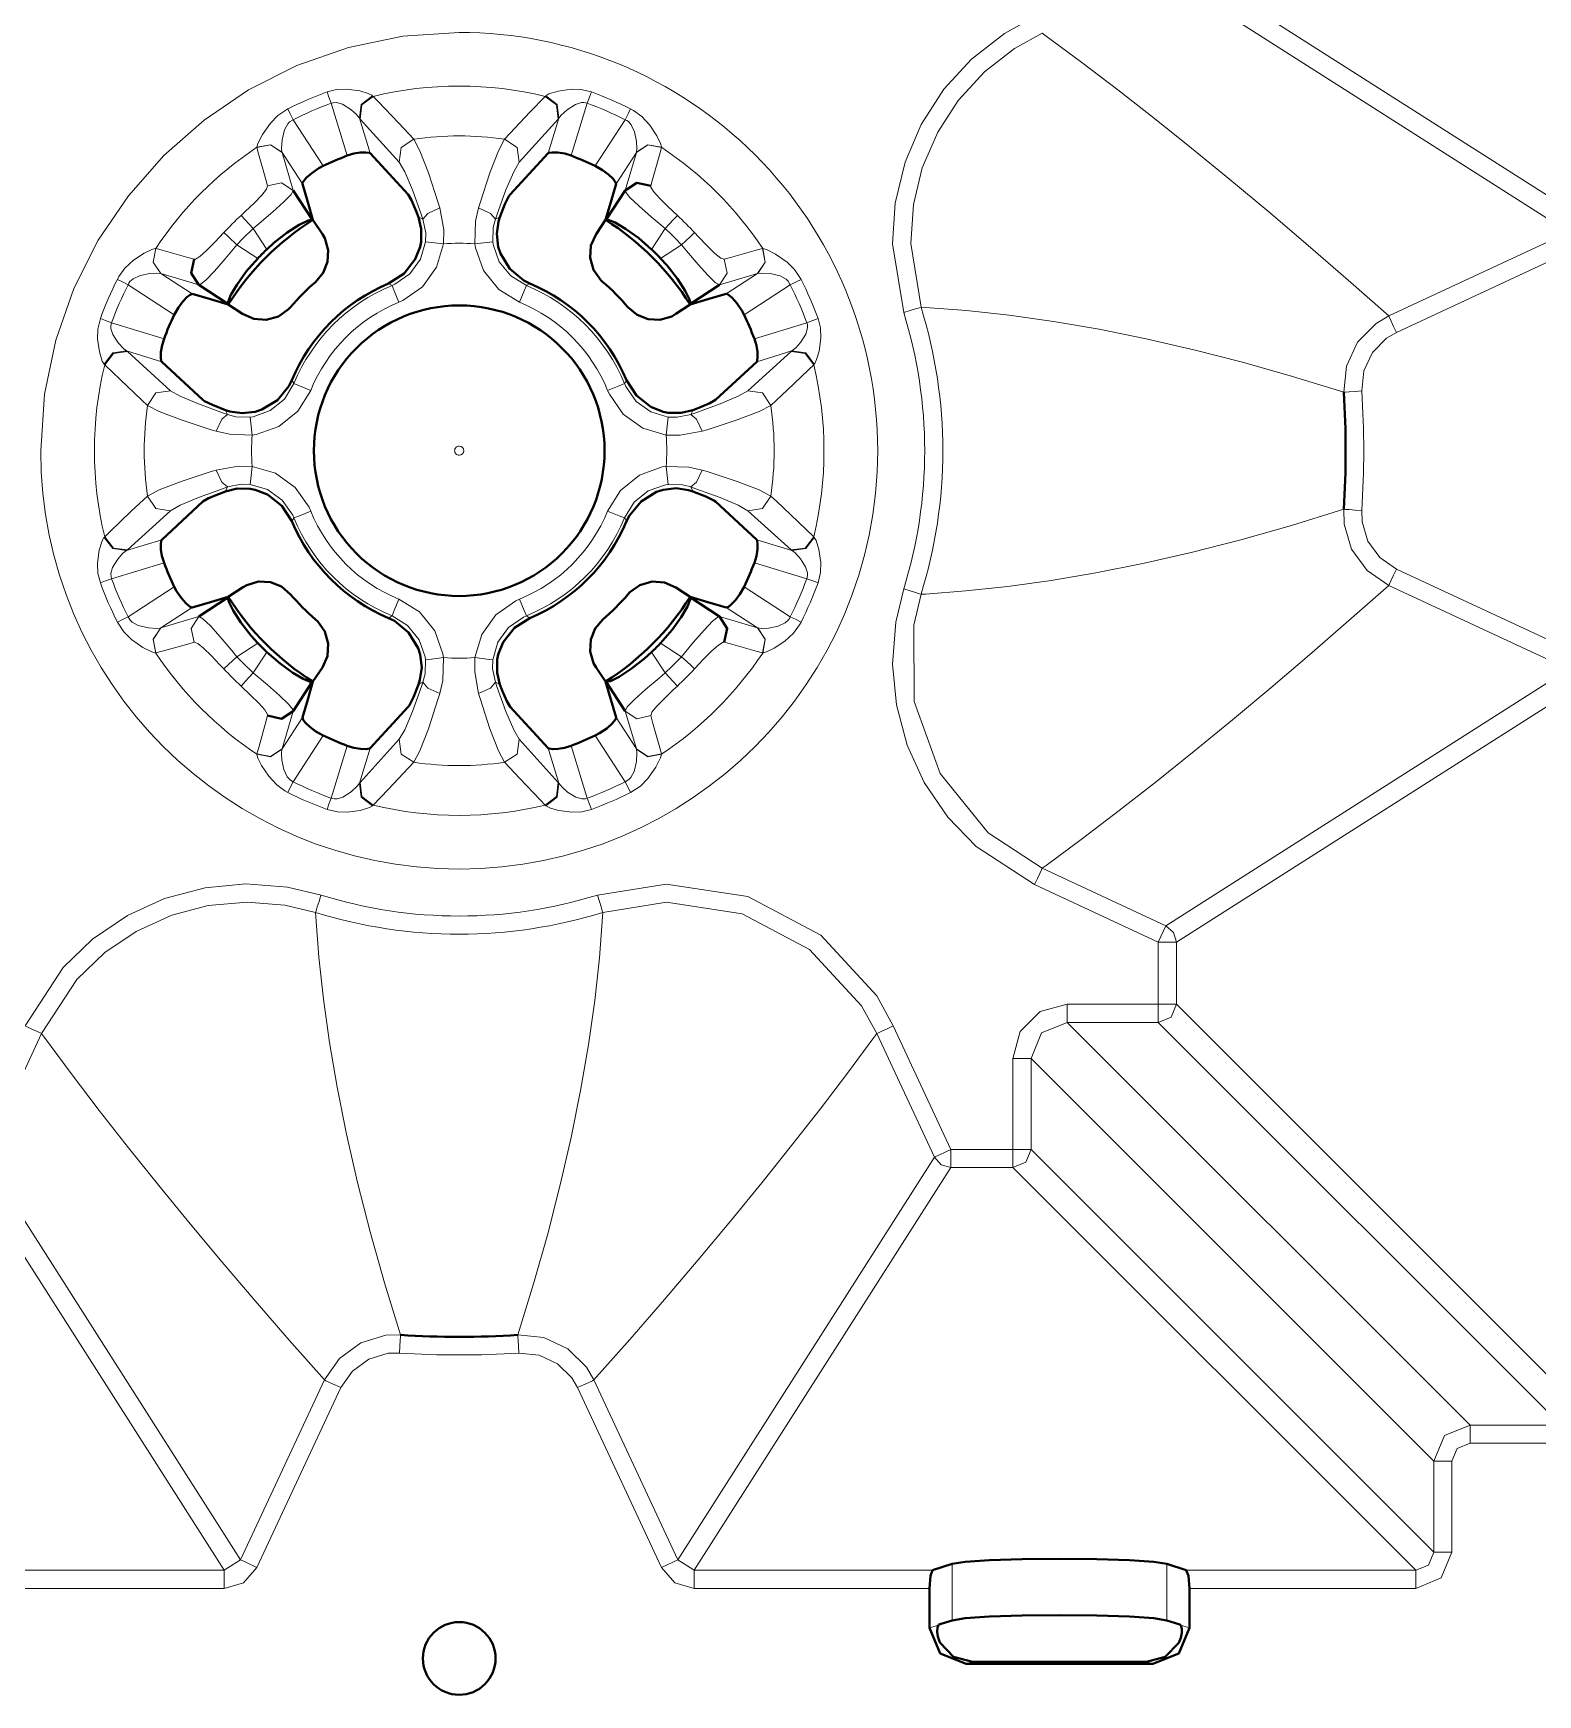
# Model space of a CAD drawing. Header units: millimetres. Extents: x 0 to 2941, y -405 to 1422.
# Drawn here: x 320.6 to 403.4, y 279.7 to 371.2 of the extents above; entities that cross this region are included whole.
import ezdxf

# ---------------------------------------------------------------- set-up
doc = ezdxf.new("R2010")
doc.units = ezdxf.units.MM
doc.layers.add('FINE', color=9, linetype='Continuous')
doc.layers.add('OUTLINE', color=7, linetype='Continuous')

msp = doc.modelspace()

# ---------------------------------------------------------------- linework, layer by layer
at = {"layer": 'FINE', "lineweight": 9}
for p, q in [((405.713, 361.132), (383.541, 375.257)), ((382.965, 374.352), (405.137, 360.227)), ((376.161, 371.179), (376.376, 371.021)), ((339.295, 367.736), (339.33, 367.704)), ((348.803, 367.704), (348.838, 367.736)), ((351.114, 367.323), (350.232, 364.438)), ((338.573, 366.501), (339.165, 364.566)), ((338.61, 366.456), (338.573, 366.501)), ((340.76, 364.08), (338.61, 366.456)), ((349.523, 366.456), (347.373, 364.08)), ((348.969, 364.566), (349.56, 366.501)), ((349.56, 366.501), (349.523, 366.456)), ((332.93, 364.886), (332.928, 364.898)), ((334.31, 364.621), (334.314, 364.611)), ((335.434, 362.887), (334.314, 364.611)), ((334.314, 364.611), (334.936, 362.524)), ((353.819, 364.611), (352.699, 362.887)), ((353.197, 362.524), (353.819, 364.611)), ((353.819, 364.611), (353.823, 364.621)), ((355.205, 364.898), (355.203, 364.886)), ((405.137, 360.227), (395.233, 355.609)), ((327.359, 359.329), (327.371, 359.327)), ((395.655, 354.704), (405.559, 359.322)), ((327.646, 357.943), (329.371, 356.823)), ((328.384, 355.678), (325.841, 357.329)), ((362.292, 357.329), (359.749, 355.678)), ((369.736, 356.079), (369.487, 356.094)), ((324.934, 355.238), (327.819, 354.355)), ((360.314, 354.355), (363.199, 355.238)), ((325.801, 353.647), (328.177, 351.497)), ((359.956, 351.497), (362.332, 353.647)), ((362.377, 353.684), (360.442, 353.092)), ((362.332, 353.647), (362.377, 353.684)), ((324.553, 352.927), (324.521, 352.962)), ((363.612, 352.962), (363.58, 352.927)), ((328.177, 344.884), (325.801, 342.733)), ((362.332, 342.733), (359.956, 344.884)), ((324.521, 343.419), (324.553, 343.454)), ((325.756, 342.697), (327.691, 343.288)), ((360.442, 343.288), (362.377, 342.697)), ((363.58, 343.454), (363.612, 343.419)), ((325.801, 342.733), (325.756, 342.697)), ((362.377, 342.697), (362.332, 342.733)), ((327.819, 342.025), (324.934, 341.143)), ((363.199, 341.143), (360.314, 342.025)), ((325.841, 339.052), (328.384, 340.703)), ((395.233, 340.772), (405.137, 336.154)), ((329.371, 339.558), (327.646, 338.438)), ((360.487, 338.438), (358.763, 339.558)), ((369.487, 340.287), (369.736, 340.301)), ((327.646, 338.438), (329.733, 339.06)), ((358.4, 339.06), (360.487, 338.438)), ((332.983, 337.598), (331.833, 336.851)), ((360.487, 338.438), (360.498, 338.434)), ((327.371, 337.054), (327.359, 337.051)), ((332.727, 335.957), (333.474, 337.107)), ((405.137, 336.154), (382.965, 322.029)), ((383.541, 321.124), (405.713, 335.249)), ((334.936, 333.857), (334.314, 331.77)), ((334.314, 331.77), (335.434, 333.494)), ((338.61, 329.925), (340.76, 332.301)), ((347.373, 332.301), (349.523, 329.925)), ((353.205, 329.965), (351.554, 332.508)), ((332.928, 331.483), (332.93, 331.495)), ((334.314, 331.77), (334.31, 331.759)), ((337.019, 329.058), (337.902, 331.943)), ((339.165, 331.815), (338.573, 329.88)), ((349.56, 329.88), (348.969, 331.815)), ((350.232, 331.943), (351.114, 329.058)), ((355.203, 331.495), (355.205, 331.483)), ((338.573, 329.88), (338.61, 329.925)), ((349.523, 329.925), (349.56, 329.88)), ((339.33, 328.677), (339.295, 328.645)), ((348.838, 328.645), (348.803, 328.677)), ((376.376, 325.359), (376.161, 325.202)), ((376.161, 325.202), (382.965, 322.029)), ((382.543, 321.124), (375.739, 324.297)), ((336.163, 322.77), (336.178, 322.521)), ((351.956, 322.521), (351.97, 322.77)), ((382.543, 317.714), (382.543, 321.124)), ((383.541, 321.124), (383.541, 317.714)), ((377.538, 317.714), (382.543, 317.714)), ((405.713, 295.542), (383.541, 317.714)), ((382.543, 316.716), (377.538, 316.716)), ((382.543, 316.716), (404.715, 294.544)), ((321.078, 316.096), (317.905, 309.292)), ((321.236, 315.881), (321.078, 316.096)), ((367.055, 316.096), (366.898, 315.881)), ((370.228, 309.292), (367.055, 316.096)), ((367.96, 316.518), (371.133, 309.714)), ((374.543, 309.714), (374.543, 314.719)), ((375.541, 314.719), (375.541, 309.714)), ((332.03, 287.12), (317.905, 309.292)), ((370.228, 309.292), (356.103, 287.12)), ((371.133, 309.714), (374.543, 309.714)), ((317, 308.716), (331.125, 286.544)), ((357.008, 286.544), (371.133, 308.716)), ((374.543, 308.716), (371.133, 308.716)), ((374.543, 308.716), (396.715, 286.544)), ((336.648, 297.024), (332.03, 287.12)), ((350.58, 296.602), (355.198, 286.698)), ((356.103, 287.12), (351.485, 297.024)), ((398.711, 287.542), (398.711, 292.547)), ((331.125, 286.544), (318.01, 286.544)), ((332.03, 287.12), (331.125, 286.544)), ((357.008, 286.544), (356.103, 287.12)), ((370.123, 286.544), (357.008, 286.544)), ((371.198, 283.789), (371.198, 286.895)), ((383.016, 286.895), (383.016, 283.789)), ((396.715, 286.544), (384.091, 286.544)), ((318.177, 285.546), (331.125, 285.546)), ((357.008, 285.546), (369.957, 285.546)), ((384.258, 285.546), (396.715, 285.546)), ((369.957, 283.369), (370.441, 283.526)), ((383.773, 283.526), (384.258, 283.369)), ((372.32, 281.499), (371.967, 281.386)), ((382.247, 281.386), (381.894, 281.499))]:
    msp.add_line(p, q, dxfattribs=at)
for points in [[(368.533, 355.797), (367.925, 359.585), (368.073, 361.829), (368.612, 364.079), (369.494, 366.147), (370.747, 368.091), (372.264, 369.749), (374.089, 371.17), (375.739, 372.084)], [(376.161, 371.179), (374.632, 370.332), (372.986, 369.058), (371.536, 367.481), (370.405, 365.734), (369.558, 363.765), (369.069, 361.741), (368.923, 359.602), (369.487, 356.094)], [(395.233, 355.609), (393.001, 357.581), (390.799, 359.491), (388.627, 361.34), (386.486, 363.126), (384.375, 364.85), (382.331, 366.483), (380.317, 368.056), (378.332, 369.568), (376.376, 371.021)], [(336.791, 367.943), (337.308, 368.073), (337.868, 368.099), (338.592, 368.001), (339.049, 367.866), (339.262, 367.764), (339.295, 367.736)], [(336.791, 367.943), (336.897, 367.654), (337.019, 367.323)], [(348.838, 367.736), (349.003, 367.833), (349.512, 367.994), (350.225, 368.098), (350.766, 368.081), (351.342, 367.943)], [(351.342, 367.943), (351.236, 367.654), (351.114, 367.323)], [(332.928, 364.898), (332.987, 365.106), (333.24, 365.608), (333.678, 366.235), (334.092, 366.653), (334.631, 367.008)], [(334.928, 366.416), (334.769, 366.732), (334.631, 367.008)], [(338.573, 366.501), (338.4, 366.717), (338.098, 366.985), (337.641, 367.27), (337.307, 367.364), (337.121, 367.354), (337.019, 367.323)], [(339.295, 367.736), (338.674, 367.262), (338.573, 366.501)], [(339.33, 367.704), (338.706, 367.228), (338.61, 366.456)], [(339.33, 367.704), (339.608, 367.415), (340.731, 366.238), (341.571, 365.346)], [(346.563, 365.346), (346.848, 365.651), (347.98, 366.846), (348.803, 367.704)], [(348.803, 367.704), (349.427, 367.228), (349.523, 366.456)], [(348.838, 367.736), (349.459, 367.262), (349.56, 366.501)], [(351.114, 367.323), (350.935, 367.365), (350.792, 367.361), (350.467, 367.258), (350.016, 366.97), (349.679, 366.659), (349.56, 366.501)], [(353.502, 367.008), (353.364, 366.732), (353.205, 366.416)], [(353.502, 367.008), (353.661, 366.922), (354.112, 366.592), (354.552, 366.115), (354.942, 365.522), (355.143, 365.114), (355.204, 364.92), (355.205, 364.898)], [(334.928, 366.416), (334.734, 366.298), (334.627, 366.188), (334.444, 365.854), (334.313, 365.301), (334.285, 364.83), (334.305, 364.638), (334.31, 364.621)], [(353.823, 364.621), (353.848, 364.838), (353.83, 365.222), (353.724, 365.752), (353.54, 366.142), (353.379, 366.315), (353.3, 366.369), (353.205, 366.416)], [(334.31, 364.621), (333.679, 365.041), (332.928, 364.898)], [(341.571, 365.346), (340.881, 364.89), (340.76, 364.08)], [(341.571, 365.346), (341.906, 364.707), (342.372, 363.497), (342.915, 361.835), (342.998, 361.563), (343.212, 360.359), (343.202, 359.585)], [(345.135, 361.563), (345.218, 361.835), (345.762, 363.497), (346.228, 364.707), (346.563, 365.346)], [(346.563, 365.346), (347.252, 364.89), (347.373, 364.08)], [(355.205, 364.898), (354.454, 365.041), (353.823, 364.621)], [(332.058, 361.146), (332.287, 361.36), (332.792, 361.844), (333.2, 362.265), (333.456, 362.584), (333.522, 362.778), (333.422, 363.133), (333.026, 364.546), (332.93, 364.886)], [(334.314, 364.611), (333.683, 365.032), (332.93, 364.886)], [(353.819, 364.611), (354.45, 365.032), (355.203, 364.886)], [(355.203, 364.886), (355.104, 364.535), (354.708, 363.122), (354.611, 362.778)], [(342.071, 360.942), (341.994, 361.168), (341.492, 362.547), (341.066, 363.552), (340.76, 364.08)], [(347.373, 364.08), (347.067, 363.552), (346.641, 362.547), (346.139, 361.168), (346.062, 360.942)], [(334.936, 362.524), (334.814, 362.294), (334.422, 361.888), (333.813, 361.341), (333.065, 360.705), (332.727, 360.424)], [(334.936, 362.524), (334.287, 362.948), (333.522, 362.778)], [(355.406, 360.424), (354.627, 361.077), (353.949, 361.668), (353.456, 362.14), (353.214, 362.449), (353.197, 362.524)], [(354.611, 362.778), (354.615, 362.712), (354.765, 362.461), (355.092, 362.095), (355.548, 361.643), (356.075, 361.146)], [(342.998, 361.563), (342.336, 361.26), (342.071, 360.942)], [(344.931, 359.585), (344.972, 360.834), (345.135, 361.563)], [(345.135, 361.563), (345.797, 361.26), (346.062, 360.942)], [(332.727, 360.424), (332.29, 360.896), (332.058, 361.146)], [(340.369, 357.285), (340.527, 357.354), (341.349, 357.928), (341.934, 358.74), (342.215, 359.701), (342.227, 360.186), (342.071, 360.942)], [(341.827, 361.057), (341.879, 361.033), (342.071, 360.942)], [(346.062, 360.942), (345.942, 360.484), (345.918, 359.701), (345.941, 359.539), (346.275, 358.595), (346.907, 357.813), (347.764, 357.285)], [(346.062, 360.942), (346.255, 361.033), (346.306, 361.057)], [(355.406, 360.424), (355.843, 360.896), (356.075, 361.146)], [(329.479, 358.735), (329.545, 358.739), (329.796, 358.889), (330.162, 359.216), (330.614, 359.672), (331.11, 360.199)], [(331.833, 359.53), (331.361, 359.966), (331.11, 360.199)], [(343.202, 359.585), (342.54, 359.663), (342.215, 359.701)], [(344.931, 359.585), (345.593, 359.663), (345.918, 359.701)], [(356.3, 359.53), (356.772, 359.966), (357.023, 360.199)], [(357.023, 360.199), (357.236, 359.97), (357.72, 359.465), (358.141, 359.057), (358.46, 358.801), (358.654, 358.735), (359.009, 358.835), (360.422, 359.231), (360.762, 359.327), (360.774, 359.329)], [(325.249, 357.626), (325.335, 357.785), (325.666, 358.236), (326.142, 358.676), (326.735, 359.066), (327.143, 359.266), (327.337, 359.328), (327.359, 359.329)], [(327.636, 357.947), (327.216, 358.578), (327.359, 359.329)], [(327.646, 357.943), (327.225, 358.574), (327.371, 359.327)], [(327.371, 359.327), (327.722, 359.228), (329.135, 358.832), (329.479, 358.735)], [(331.833, 359.53), (331.18, 358.751), (330.589, 358.073), (330.117, 357.58), (329.808, 357.338), (329.733, 357.321)], [(358.4, 357.321), (358.17, 357.443), (357.764, 357.834), (357.217, 358.444), (356.581, 359.192), (356.3, 359.53)], [(358.4, 357.321), (358.824, 357.97), (358.654, 358.735)], [(360.487, 357.943), (360.908, 358.574), (360.762, 359.327)], [(360.498, 357.947), (360.917, 358.578), (360.774, 359.329)], [(360.774, 359.329), (360.982, 359.27), (361.484, 359.017), (362.111, 358.579), (362.529, 358.165), (362.884, 357.626)], [(329.733, 357.321), (327.646, 357.943), (327.636, 357.947), (327.419, 357.972), (327.035, 357.954), (326.505, 357.848), (326.115, 357.664), (325.942, 357.503), (325.888, 357.424), (325.841, 357.329)], [(358.763, 356.823), (360.487, 357.943), (358.4, 357.321)], [(362.292, 357.329), (362.174, 357.523), (362.064, 357.63), (361.73, 357.813), (361.177, 357.944), (360.706, 357.971), (360.514, 357.952), (360.498, 357.947), (360.487, 357.943)], [(325.841, 357.329), (325.525, 357.488), (325.249, 357.626)], [(340.369, 357.285), (340.345, 357.3), (340.182, 357.405)], [(340.744, 356.362), (340.49, 356.988), (340.369, 357.285)], [(347.389, 356.362), (347.643, 356.988), (347.764, 357.285)], [(347.951, 357.405), (347.788, 357.3), (347.764, 357.285)], [(362.292, 357.329), (362.609, 357.488), (362.884, 357.626)], [(368.533, 355.797), (368.886, 355.907), (369.189, 356.001), (369.399, 356.067), (369.487, 356.094)], [(369.736, 356.079), (371.997, 355.906), (374.345, 355.649), (376.777, 355.306), (379.289, 354.875), (381.879, 354.355), (384.495, 353.754), (387.181, 353.064), (389.934, 352.284), (392.752, 351.415)], [(324.521, 352.962), (324.423, 353.127), (324.263, 353.636), (324.159, 354.349), (324.176, 354.889), (324.314, 355.466)], [(324.934, 355.238), (324.603, 355.36), (324.314, 355.466)], [(324.934, 355.238), (324.892, 355.059), (324.896, 354.916), (324.999, 354.591), (325.287, 354.14), (325.598, 353.803), (325.756, 353.684)], [(362.377, 353.684), (362.594, 353.857), (362.861, 354.159), (363.146, 354.616), (363.24, 354.95), (363.231, 355.136), (363.199, 355.238)], [(363.199, 355.238), (363.531, 355.36), (363.819, 355.466)], [(363.819, 355.466), (363.95, 354.949), (363.976, 354.389), (363.877, 353.665), (363.743, 353.208), (363.64, 352.995), (363.612, 352.962)], [(395.233, 355.609), (394.533, 355.198), (393.518, 354.166), (392.901, 352.855), (392.752, 351.415)], [(395.233, 355.609), (395.272, 355.525), (395.365, 355.326), (395.499, 355.038), (395.655, 354.704)], [(393.748, 351.481), (393.862, 352.588), (394.336, 353.595), (395.117, 354.388), (395.655, 354.704)], [(325.756, 353.684), (324.995, 353.583), (324.521, 352.962)], [(324.553, 352.927), (325.029, 353.551), (325.801, 353.647)], [(327.691, 353.092), (325.756, 353.684), (325.801, 353.647)], [(362.332, 353.647), (363.104, 353.551), (363.58, 352.927)], [(362.377, 353.684), (363.138, 353.583), (363.612, 352.962)], [(326.911, 350.686), (326.606, 350.972), (325.411, 352.104), (324.553, 352.927)], [(363.58, 352.927), (363.291, 352.649), (362.114, 351.526), (361.222, 350.686)], [(326.911, 350.686), (327.367, 351.376), (328.177, 351.497)], [(328.177, 351.497), (328.705, 351.191), (329.71, 350.765), (331.089, 350.263), (331.315, 350.186), (331.224, 350.378), (331.2, 350.43)], [(331.315, 350.186), (331.773, 350.066), (332.556, 350.042), (332.718, 350.065), (333.662, 350.399), (334.444, 351.031), (334.972, 351.888)], [(334.852, 352.075), (334.957, 351.912), (334.972, 351.888)], [(335.895, 351.513), (335.269, 351.767), (334.972, 351.888)], [(352.238, 351.513), (352.864, 351.767), (353.161, 351.888)], [(355.461, 349.055), (354.181, 349.431), (353.097, 350.209), (352.331, 351.303), (352.238, 351.513)], [(353.161, 351.888), (353.176, 351.912), (353.281, 352.075)], [(353.161, 351.888), (353.23, 351.73), (353.804, 350.908), (354.616, 350.323), (355.577, 350.042)], [(356.933, 350.43), (356.909, 350.378), (356.818, 350.186), (357.044, 350.263), (358.423, 350.765), (359.428, 351.191), (359.956, 351.497)], [(359.956, 351.497), (360.767, 351.376), (361.222, 350.686)], [(392.752, 351.415), (392.844, 351.421), (393.063, 351.435), (393.38, 351.456), (393.748, 351.481)], [(330.694, 349.259), (330.422, 349.342), (328.76, 349.885), (327.55, 350.351), (326.911, 350.686)], [(361.222, 350.686), (360.583, 350.351), (359.373, 349.885), (357.711, 349.342), (357.439, 349.259)], [(330.694, 349.259), (330.997, 349.921), (331.315, 350.186)], [(332.672, 349.055), (332.594, 349.717), (332.556, 350.042)], [(355.461, 349.055), (355.539, 349.717), (355.577, 350.042)], [(355.577, 350.042), (356.062, 350.03), (356.818, 350.186)], [(357.439, 349.259), (357.137, 349.921), (356.818, 350.186)], [(332.672, 349.055), (331.423, 349.095), (330.694, 349.259)], [(357.439, 349.259), (356.235, 349.045), (355.461, 349.055)], [(326.911, 345.694), (327.55, 346.03), (328.76, 346.495), (330.422, 347.039), (330.694, 347.122), (331.898, 347.336), (332.672, 347.326)], [(330.694, 347.122), (330.997, 346.459), (331.315, 346.195)], [(332.672, 347.326), (332.594, 346.664), (332.556, 346.339)], [(352.238, 344.868), (352.944, 346.008), (353.987, 346.849), (355.246, 347.295), (355.461, 347.326)], [(355.461, 347.326), (356.71, 347.285), (357.439, 347.122), (357.711, 347.039), (359.373, 346.495), (360.583, 346.03), (361.222, 345.694)], [(355.461, 347.326), (355.539, 346.664), (355.577, 346.339)], [(357.439, 347.122), (357.137, 346.459), (356.818, 346.195)], [(331.315, 346.195), (331.089, 346.118), (329.71, 345.616), (328.705, 345.19), (328.177, 344.884)], [(331.2, 345.951), (331.224, 346.002), (331.315, 346.195)], [(334.972, 344.493), (334.903, 344.651), (334.329, 345.473), (333.517, 346.058), (332.556, 346.339), (332.071, 346.351), (331.315, 346.195)], [(356.818, 346.195), (356.36, 346.315), (355.577, 346.339), (355.416, 346.316), (354.471, 345.982), (353.689, 345.35), (353.161, 344.493)], [(359.956, 344.884), (359.428, 345.19), (358.423, 345.616), (357.044, 346.118), (356.818, 346.195), (356.909, 346.002), (356.933, 345.951)], [(324.553, 343.454), (324.842, 343.732), (326.019, 344.855), (326.911, 345.694)], [(328.177, 344.884), (327.367, 345.005), (326.911, 345.694)], [(361.222, 345.694), (360.767, 345.005), (359.956, 344.884)], [(361.222, 345.694), (361.527, 345.409), (362.722, 344.277), (363.58, 343.454)], [(392.752, 344.966), (389.884, 344.081), (387.082, 343.29), (384.351, 342.592), (381.691, 341.986), (379.107, 341.472), (376.645, 341.054), (374.26, 340.721), (371.956, 340.471), (369.736, 340.301)], [(392.752, 344.966), (392.844, 344.96), (393.063, 344.946), (393.38, 344.925), (393.748, 344.9)], [(392.752, 344.966), (392.775, 344.155), (393.191, 342.768), (394.042, 341.596), (395.233, 340.772)], [(334.972, 344.493), (334.957, 344.469), (334.852, 344.305)], [(335.895, 344.868), (335.269, 344.614), (334.972, 344.493)], [(352.238, 344.868), (352.864, 344.614), (353.161, 344.493)], [(353.281, 344.305), (353.176, 344.469), (353.161, 344.493)], [(405.559, 337.059), (395.655, 341.677), (394.74, 342.31), (394.085, 343.211), (393.766, 344.277), (393.748, 344.9)], [(324.314, 340.915), (324.183, 341.432), (324.157, 341.992), (324.256, 342.716), (324.391, 343.173), (324.493, 343.386), (324.521, 343.419)], [(325.756, 342.697), (324.995, 342.798), (324.521, 343.419)], [(325.801, 342.733), (325.029, 342.83), (324.553, 343.454)], [(363.58, 343.454), (363.104, 342.83), (362.332, 342.733)], [(362.377, 342.697), (363.138, 342.798), (363.612, 343.419)], [(363.612, 343.419), (363.71, 343.254), (363.87, 342.745), (363.974, 342.032), (363.958, 341.491), (363.819, 340.915)], [(325.756, 342.697), (325.539, 342.523), (325.272, 342.222), (324.988, 341.765), (324.893, 341.431), (324.903, 341.245), (324.934, 341.143)], [(363.199, 341.143), (363.241, 341.322), (363.237, 341.465), (363.134, 341.79), (362.846, 342.241), (362.535, 342.578), (362.377, 342.697)], [(395.233, 340.772), (395.272, 340.856), (395.365, 341.055), (395.499, 341.342), (395.655, 341.677)], [(324.934, 341.143), (324.603, 341.021), (324.314, 340.915)], [(363.199, 341.143), (363.531, 341.021), (363.819, 340.915)], [(375.739, 324.297), (372.527, 326.394), (370.966, 328.013), (369.663, 329.925), (368.727, 331.969), (368.13, 334.203), (367.923, 336.441), (368.1, 338.747), (368.533, 340.584)], [(368.533, 340.583), (368.886, 340.474), (369.189, 340.38), (369.399, 340.314), (369.487, 340.287)], [(376.376, 325.359), (378.367, 326.839), (380.389, 328.382), (382.442, 329.986), (384.525, 331.652), (386.638, 333.381), (388.743, 335.139), (390.877, 336.957), (393.04, 338.835), (395.233, 340.772)], [(340.744, 340.019), (340.49, 339.393), (340.369, 339.096)], [(344.931, 336.796), (345.307, 338.076), (346.086, 339.16), (347.179, 339.926), (347.389, 340.019)], [(347.389, 340.019), (347.643, 339.393), (347.764, 339.096)], [(369.487, 340.287), (369.085, 338.586), (369.113, 334.377), (370.532, 330.415), (373.186, 327.144), (376.161, 325.202)], [(325.841, 339.052), (325.525, 338.893), (325.249, 338.755)], [(327.359, 337.051), (327.151, 337.111), (326.649, 337.364), (326.022, 337.801), (325.604, 338.216), (325.249, 338.755)], [(325.841, 339.052), (325.959, 338.858), (326.069, 338.751), (326.403, 338.568), (326.956, 338.437), (327.427, 338.409), (327.619, 338.429), (327.636, 338.434), (327.646, 338.438)], [(329.733, 339.06), (329.309, 338.411), (329.479, 337.646)], [(329.733, 339.06), (329.963, 338.938), (330.369, 338.546), (330.916, 337.937), (331.552, 337.189), (331.833, 336.851)], [(340.182, 338.976), (340.345, 339.081), (340.369, 339.096)], [(342.071, 335.439), (342.191, 335.897), (342.215, 336.68), (342.192, 336.841), (341.858, 337.786), (341.226, 338.568), (340.369, 339.096)], [(347.764, 339.096), (347.606, 339.027), (346.784, 338.453), (346.199, 337.641), (345.918, 336.68), (345.906, 336.194), (346.062, 335.439)], [(347.764, 339.096), (347.788, 339.081), (347.951, 338.976)], [(356.3, 336.851), (356.953, 337.63), (357.544, 338.308), (358.016, 338.801), (358.325, 339.043), (358.4, 339.06)], [(360.498, 338.434), (360.714, 338.409), (361.098, 338.427), (361.628, 338.533), (362.018, 338.716), (362.191, 338.878), (362.245, 338.957), (362.292, 339.052)], [(362.884, 338.755), (362.798, 338.596), (362.468, 338.145), (361.992, 337.705), (361.398, 337.315), (360.99, 337.114), (360.796, 337.053), (360.774, 337.051)], [(362.292, 339.052), (362.609, 338.893), (362.884, 338.755)], [(327.636, 338.434), (327.216, 337.803), (327.359, 337.051)], [(327.646, 338.438), (327.225, 337.807), (327.371, 337.054)], [(329.479, 337.646), (329.124, 337.546), (327.712, 337.15), (327.371, 337.054)], [(331.11, 336.182), (330.897, 336.41), (330.413, 336.916), (329.993, 337.324), (329.673, 337.58), (329.479, 337.646)], [(358.654, 337.646), (358.588, 337.642), (358.338, 337.492), (357.971, 337.165), (357.519, 336.709), (357.023, 336.182)], [(360.774, 337.051), (360.762, 337.054), (360.411, 337.153), (358.998, 337.549), (358.654, 337.646)], [(360.487, 338.438), (360.908, 337.807), (360.762, 337.054)], [(360.498, 338.434), (360.917, 337.803), (360.774, 337.051)], [(331.833, 336.851), (331.361, 336.414), (331.11, 336.182)], [(343.202, 336.796), (343.162, 335.547), (342.998, 334.818), (342.915, 334.546), (342.372, 332.884), (341.906, 331.674), (341.571, 331.035)], [(343.202, 336.796), (342.54, 336.718), (342.215, 336.68)], [(345.135, 334.818), (344.921, 336.022), (344.931, 336.796)], [(344.931, 336.796), (345.593, 336.718), (345.918, 336.68)], [(356.3, 336.851), (356.772, 336.414), (357.023, 336.182)], [(332.727, 335.957), (332.29, 335.485), (332.058, 335.234)], [(332.727, 335.957), (333.506, 335.304), (334.184, 334.713), (334.677, 334.241), (334.919, 333.932), (334.936, 333.857)], [(353.197, 333.857), (353.319, 334.087), (353.711, 334.493), (354.32, 335.04), (355.068, 335.676), (355.406, 335.957)], [(355.406, 335.957), (355.843, 335.485), (356.075, 335.234)], [(333.522, 333.603), (333.518, 333.669), (333.368, 333.919), (333.041, 334.286), (332.585, 334.738), (332.058, 335.234)], [(340.76, 332.301), (341.066, 332.829), (341.492, 333.834), (341.994, 335.213), (342.071, 335.439)], [(342.071, 335.439), (341.879, 335.348), (341.827, 335.324)], [(342.998, 334.818), (342.336, 335.12), (342.071, 335.439)], [(345.135, 334.818), (345.797, 335.12), (346.062, 335.439)], [(346.306, 335.324), (346.255, 335.348), (346.062, 335.439), (346.139, 335.213), (346.641, 333.834), (347.067, 332.829), (347.373, 332.301)], [(356.075, 335.234), (355.847, 335.021), (355.341, 334.537), (354.933, 334.116), (354.677, 333.797), (354.611, 333.603)], [(346.563, 331.035), (346.228, 331.674), (345.762, 332.884), (345.218, 334.546), (345.135, 334.818)], [(332.93, 331.495), (333.029, 331.846), (333.425, 333.259), (333.522, 333.603)], [(352.699, 333.494), (353.819, 331.77), (353.197, 333.857)], [(353.197, 333.857), (353.846, 333.433), (354.611, 333.603)], [(354.611, 333.603), (354.711, 333.248), (355.107, 331.835), (355.203, 331.495)], [(341.571, 331.035), (340.881, 331.49), (340.76, 332.301)], [(346.563, 331.035), (347.252, 331.49), (347.373, 332.301)], [(332.928, 331.483), (333.679, 331.34), (334.31, 331.759)], [(334.631, 329.373), (334.473, 329.459), (334.021, 329.789), (333.581, 330.265), (333.191, 330.859), (332.991, 331.267), (332.929, 331.461), (332.928, 331.483)], [(334.314, 331.77), (333.683, 331.349), (332.93, 331.495)], [(334.31, 331.759), (334.285, 331.543), (334.304, 331.159), (334.409, 330.629), (334.593, 330.239), (334.754, 330.066), (334.833, 330.012), (334.928, 329.965)], [(353.205, 329.965), (353.399, 330.083), (353.506, 330.193), (353.689, 330.527), (353.82, 331.08), (353.848, 331.551), (353.828, 331.743), (353.823, 331.759), (353.819, 331.77)], [(355.205, 331.483), (355.146, 331.275), (354.893, 330.773), (354.455, 330.146), (354.041, 329.728), (353.502, 329.373)], [(353.819, 331.77), (354.45, 331.349), (355.203, 331.495)], [(353.823, 331.759), (354.454, 331.34), (355.205, 331.483)], [(334.631, 329.373), (334.769, 329.648), (334.928, 329.965)], [(337.019, 329.058), (337.198, 329.015), (337.341, 329.02), (337.666, 329.123), (338.117, 329.411), (338.454, 329.722), (338.573, 329.88)], [(339.295, 328.645), (338.674, 329.119), (338.573, 329.88)], [(339.33, 328.677), (338.706, 329.153), (338.61, 329.925)], [(348.803, 328.677), (349.427, 329.153), (349.523, 329.925)], [(348.838, 328.645), (349.459, 329.119), (349.56, 329.88)], [(349.56, 329.88), (349.734, 329.663), (350.035, 329.396), (350.492, 329.111), (350.826, 329.016), (351.012, 329.026), (351.114, 329.058)], [(353.205, 329.965), (353.364, 329.648), (353.502, 329.373)], [(336.791, 328.437), (336.897, 328.726), (337.019, 329.058)], [(339.295, 328.645), (339.13, 328.547), (338.621, 328.387), (337.908, 328.283), (337.368, 328.3), (336.791, 328.437)], [(351.342, 328.437), (350.825, 328.307), (350.265, 328.281), (349.542, 328.38), (349.084, 328.514), (348.872, 328.617), (348.838, 328.645)], [(351.342, 328.437), (351.236, 328.726), (351.114, 329.058)], [(375.739, 324.297), (375.895, 324.632), (376.029, 324.919), (376.122, 325.119), (376.161, 325.202)], [(320.173, 316.518), (322.27, 319.73), (323.889, 321.291), (325.801, 322.594), (327.845, 323.53), (330.08, 324.127), (332.318, 324.334), (334.623, 324.157), (336.46, 323.724)], [(351.674, 323.724), (355.461, 324.332), (359.956, 323.646), (363.967, 321.51), (367.046, 318.168), (367.96, 316.518)], [(336.163, 322.77), (334.462, 323.172), (332.387, 323.336), (330.254, 323.144), (328.241, 322.612), (326.291, 321.725), (324.567, 320.556), (323.02, 319.071), (321.078, 316.096)], [(336.459, 323.724), (336.35, 323.371), (336.256, 323.068), (336.19, 322.858), (336.163, 322.77)], [(351.674, 323.724), (351.783, 323.371), (351.877, 323.068), (351.943, 322.858), (351.97, 322.77)], [(367.055, 316.096), (366.208, 317.625), (363.357, 320.721), (359.641, 322.699), (355.478, 323.334), (351.97, 322.77)], [(340.842, 299.505), (339.958, 302.373), (339.166, 305.175), (338.468, 307.906), (337.862, 310.566), (337.348, 313.15), (336.93, 315.612), (336.598, 317.997), (336.348, 320.301), (336.178, 322.521)], [(351.956, 322.521), (351.782, 320.26), (351.525, 317.912), (351.182, 315.48), (350.752, 312.968), (350.231, 310.378), (349.63, 307.762), (348.94, 305.076), (348.161, 302.323), (347.291, 299.505)], [(382.543, 321.124), (382.833, 321.746), (382.965, 322.029)], [(382.965, 322.029), (383.384, 321.66), (383.541, 321.124)], [(382.543, 321.124), (383.229, 321.124), (383.541, 321.124)], [(374.543, 314.719), (374.944, 316.217), (376.04, 317.313), (377.538, 317.714)], [(377.538, 317.714), (377.538, 317.028), (377.538, 316.716)], [(382.543, 317.714), (382.543, 317.028), (382.543, 316.716)], [(382.543, 317.714), (383.229, 317.714), (383.541, 317.714)], [(383.541, 317.714), (383.248, 317.009), (382.543, 316.716)], [(377.538, 316.716), (376.124, 316.133), (375.541, 314.719)], [(404.715, 294.544), (399.71, 294.544), (377.538, 316.716)], [(320.173, 316.518), (320.508, 316.362), (320.795, 316.228), (320.995, 316.135), (321.078, 316.096)], [(321.236, 315.881), (322.715, 313.89), (324.258, 311.867), (325.862, 309.815), (327.528, 307.732), (329.257, 305.619), (331.015, 303.514), (332.833, 301.38), (334.711, 299.217), (336.648, 297.024)], [(351.485, 297.024), (353.457, 299.256), (355.368, 301.458), (357.216, 303.63), (359.002, 305.771), (360.726, 307.882), (362.359, 309.926), (363.932, 311.94), (365.445, 313.925), (366.898, 315.881)], [(367.96, 316.518), (367.625, 316.362), (367.338, 316.228), (367.138, 316.135), (367.055, 316.096)], [(374.543, 314.719), (375.229, 314.719), (375.541, 314.719)], [(375.541, 314.719), (397.713, 292.547), (397.713, 287.542)], [(371.133, 309.714), (370.51, 309.424), (370.228, 309.292)], [(371.133, 308.716), (370.597, 308.873), (370.228, 309.292)], [(371.133, 309.714), (371.133, 309.028), (371.133, 308.716)], [(374.543, 309.714), (374.543, 309.028), (374.543, 308.716)], [(374.543, 309.714), (375.229, 309.714), (375.541, 309.714)], [(397.713, 287.542), (375.541, 309.714), (375.248, 309.009), (374.543, 308.716)], [(340.842, 299.505), (340.031, 299.482), (338.644, 299.066), (337.472, 298.215), (336.648, 297.024)], [(340.842, 299.505), (340.836, 299.413), (340.822, 299.194), (340.801, 298.877), (340.776, 298.509)], [(347.291, 299.505), (347.297, 299.413), (347.312, 299.193), (347.332, 298.877), (347.357, 298.509)], [(351.485, 297.024), (351.074, 297.724), (350.042, 298.739), (348.731, 299.356), (347.291, 299.505)], [(332.935, 286.698), (337.553, 296.602), (338.186, 297.517), (339.087, 298.172), (340.153, 298.491), (340.776, 298.509)], [(347.357, 298.509), (348.464, 298.395), (349.471, 297.921), (350.264, 297.14), (350.58, 296.602)], [(336.648, 297.024), (336.732, 296.985), (336.931, 296.892), (337.218, 296.758), (337.553, 296.602)], [(351.485, 297.024), (351.402, 296.985), (351.202, 296.892), (350.915, 296.758), (350.58, 296.602)], [(399.71, 293.546), (404.715, 293.546), (406.127, 294.13), (406.711, 295.542)], [(399.71, 294.544), (398.299, 293.958), (397.713, 292.547)], [(399.71, 294.544), (399.71, 294.232), (399.71, 293.546)], [(398.711, 292.547), (399.004, 293.253), (399.71, 293.546)], [(397.713, 292.547), (398.025, 292.547), (398.711, 292.547)], [(397.713, 287.542), (397.422, 286.835), (396.715, 286.544)], [(396.715, 285.546), (398.127, 286.13), (398.711, 287.542)], [(397.713, 287.542), (398.025, 287.542), (398.711, 287.542)], [(331.125, 285.546), (332.198, 285.858), (332.935, 286.698)], [(331.125, 286.544), (331.125, 286.232), (331.125, 285.546)], [(332.03, 287.12), (332.313, 286.989), (332.935, 286.698)], [(356.103, 287.12), (355.82, 286.989), (355.198, 286.698)], [(355.198, 286.698), (355.935, 285.858), (357.008, 285.546)], [(357.008, 286.544), (357.008, 286.232), (357.008, 285.546)], [(396.715, 286.544), (396.715, 286.232), (396.715, 285.546)]]:
    msp.add_lwpolyline(points, dxfattribs=at)
for points in [[(321.032, 348.19, 0.414213), (344.067, 325.156, 0.414212), (367.101, 348.19, 0.414215), (344.067, 371.225), (340.959, 371.013), (337.973, 370.396), (335.136, 369.403), (332.478, 368.061), (330.027, 366.4), (327.811, 364.446), (325.857, 362.23), (324.196, 359.779), (322.854, 357.121), (321.861, 354.284), (321.244, 351.298)], [(344.321, 348.19, 0.414114), (344.067, 348.445, 0.414263), (343.813, 348.19, 0.414363), (344.067, 347.937, 0.414114)]]:
    msp.add_lwpolyline(points, format="xyb", close=True, dxfattribs=at)
for points in [[(336.791, 367.943, 0.027901), (334.631, 367.008)], [(348.803, 367.704, 0.119636), (339.33, 367.704)], [(353.502, 367.008, 0.027941), (351.342, 367.943)], [(337.902, 364.438), (337.019, 367.323, 0.027985), (334.928, 366.416), (336.579, 363.873)], [(351.554, 363.873), (353.205, 366.416, 0.027968), (351.114, 367.323)], [(346.563, 365.346, 0.07231), (341.571, 365.346)], [(332.928, 364.898, 0.099012), (327.359, 359.329)], [(360.774, 359.329, 0.099014), (355.205, 364.898)], [(332.058, 361.147, 0.019012), (331.111, 360.199)], [(357.023, 360.199, 0.018968), (356.075, 361.147)], [(333.474, 359.274), (332.727, 360.424, 0.018884), (331.833, 359.53), (332.983, 358.782)], [(347.389, 356.362), (346.249, 357.067), (345.408, 358.111), (344.962, 359.37), (344.931, 359.585, 0.037952), (343.202, 359.585), (342.826, 358.305), (342.048, 357.221), (340.955, 356.455), (340.744, 356.362, 0.202301), (335.895, 351.513), (335.189, 350.373), (334.146, 349.532), (332.887, 349.086), (332.672, 349.055, 0.037809), (332.672, 347.326), (333.953, 346.95), (335.036, 346.171), (335.802, 345.078), (335.895, 344.868)], [(355.15, 358.782), (356.3, 359.53, 0.018854), (355.406, 360.424), (354.659, 359.274)], [(325.249, 357.626, 0.027955), (324.314, 355.466)], [(325.841, 357.329, 0.028033), (324.934, 355.238)], [(340.369, 357.285, 0.202306), (334.972, 351.888)], [(353.161, 351.888, 0.202308), (347.764, 357.285)], [(363.199, 355.238, 0.027956), (362.292, 357.329)], [(363.82, 355.466, 0.027947), (362.884, 357.626)], [(352.238, 351.513, 0.202314), (347.389, 356.362)], [(369.487, 340.287, 0.151871), (369.487, 356.094)], [(368.533, 340.584, 0.151875), (368.533, 355.798)], [(324.553, 352.927, 0.119611), (324.553, 343.454)], [(363.58, 343.454, 0.119638), (363.58, 352.927)], [(393.748, 344.9, 0.033071), (393.748, 351.481)], [(326.911, 350.686, 0.072345), (326.911, 345.695)], [(361.222, 345.695, 0.072389), (361.222, 350.686)], [(355.461, 347.326, 0.037932), (355.461, 349.055)], [(334.972, 344.493, 0.20234), (340.369, 339.096)], [(335.895, 344.868, 0.202319), (340.744, 340.019), (341.884, 339.313), (342.725, 338.27), (343.171, 337.011), (343.202, 336.796, 0.037812), (344.931, 336.796)], [(347.389, 340.019, 0.202325), (352.238, 344.868)], [(347.764, 339.096, 0.202351), (353.161, 344.493)], [(324.314, 340.915, 0.027978), (325.249, 338.755)], [(324.934, 341.143, 0.027932), (325.841, 339.052)], [(359.749, 340.703), (362.292, 339.052, 0.028018), (363.199, 341.143)], [(362.884, 338.755, 0.027995), (363.82, 340.915)], [(354.659, 337.107), (355.406, 335.957, 0.019138), (356.3, 336.851), (355.15, 337.598)], [(327.359, 337.052, 0.099003), (332.928, 331.483)], [(331.833, 336.851, 0.018956), (332.727, 335.957)], [(355.205, 331.483, 0.099022), (360.774, 337.052)], [(331.111, 336.182, 0.018979), (332.058, 335.234)], [(356.075, 335.234, 0.018932), (357.023, 336.182)], [(336.579, 332.508), (334.928, 329.965, 0.027992), (337.019, 329.058)], [(341.571, 331.035), (341.285, 330.73), (340.153, 329.535), (339.33, 328.677, 0.119614), (348.803, 328.677), (348.525, 328.966), (347.402, 330.142), (346.563, 331.035)], [(341.571, 331.035, 0.072362), (346.563, 331.035)], [(334.631, 329.373, 0.027967), (336.791, 328.438)], [(351.114, 329.058, 0.027939), (353.206, 329.965)], [(351.342, 328.438, 0.028031), (353.502, 329.373)], [(336.46, 323.724, 0.151867), (351.674, 323.724)], [(336.163, 322.77, 0.151872), (351.97, 322.77)], [(340.776, 298.509, 0.033099), (347.357, 298.509)]]:
    msp.add_lwpolyline(points, format="xyb", dxfattribs=at)
at = {"layer": 'OUTLINE', "lineweight": 40}
for p, q in [((339.165, 364.566), (339.127, 364.588)), ((341.265, 362.297), (339.165, 364.566)), ((346.868, 362.297), (348.969, 364.566)), ((349.007, 364.588), (348.969, 364.566)), ((334.936, 362.524), (335.978, 360.92)), ((352.155, 360.92), (353.197, 362.524)), ((352.699, 362.887), (352.407, 361.885)), ((352.699, 362.887), (352.658, 363.005)), ((335.726, 361.885), (336.015, 360.901)), ((352.407, 361.885), (352.118, 360.901)), ((336.015, 360.901), (335.978, 360.92)), ((336.537, 360.123), (336.015, 360.901)), ((351.597, 360.123), (352.118, 360.901)), ((352.118, 360.901), (352.155, 360.92)), ((329.371, 356.823), (329.252, 356.782)), ((329.371, 356.823), (330.372, 356.531)), ((331.337, 356.279), (329.733, 357.321)), ((358.4, 357.321), (356.796, 356.279)), ((358.763, 356.823), (357.761, 356.531)), ((330.372, 356.531), (331.356, 356.242)), ((331.356, 356.242), (331.337, 356.279)), ((332.134, 355.72), (331.356, 356.242)), ((355.999, 355.72), (356.778, 356.242)), ((357.761, 356.531), (356.778, 356.242)), ((356.778, 356.242), (356.796, 356.279)), ((327.669, 353.131), (327.691, 353.092)), ((329.96, 350.992), (327.691, 353.092)), ((358.173, 350.992), (360.442, 353.092)), ((360.442, 353.092), (360.464, 353.131)), ((329.96, 345.389), (327.691, 343.288)), ((358.173, 345.389), (360.442, 343.288)), ((327.691, 343.288), (327.669, 343.25)), ((360.464, 343.25), (360.442, 343.288)), ((332.134, 340.66), (331.356, 340.139)), ((355.999, 340.66), (356.778, 340.139)), ((329.733, 339.06), (331.337, 340.101)), ((331.356, 340.139), (331.337, 340.101)), ((357.761, 339.85), (356.778, 340.139)), ((356.778, 340.139), (356.796, 340.101)), ((356.796, 340.101), (358.4, 339.06)), ((358.763, 339.558), (357.761, 339.85)), ((358.763, 339.558), (358.881, 339.599)), ((336.537, 336.258), (336.015, 335.479)), ((351.597, 336.258), (352.118, 335.479)), ((335.978, 335.461), (334.936, 333.857)), ((335.726, 334.496), (336.015, 335.479)), ((336.015, 335.479), (335.978, 335.461)), ((352.118, 335.479), (352.155, 335.461)), ((353.197, 333.857), (352.155, 335.461)), ((335.434, 333.494), (335.726, 334.496)), ((341.265, 334.084), (339.165, 331.815)), ((346.868, 334.084), (348.969, 331.815)), ((335.434, 333.494), (335.475, 333.376)), ((339.127, 331.793), (339.165, 331.815)), ((348.969, 331.815), (349.007, 331.793)), ((370.123, 286.544), (371.198, 286.895)), ((383.016, 286.895), (384.091, 286.544)), ((369.957, 285.546), (369.957, 283.369)), ((384.258, 283.369), (384.258, 285.546)), ((383.016, 283.789), (383.739, 283.556)), ((370.476, 283.556), (370.441, 283.526)), ((383.773, 283.526), (383.739, 283.556)), ((371.967, 281.386), (382.247, 281.386))]:
    msp.add_line(p, q, dxfattribs=at)
for points in [[(337.902, 364.438, 0.020764), (336.58, 363.873)], [(351.554, 363.873, 0.02068), (350.232, 364.438)], [(336.015, 360.901, 0.110838), (331.356, 356.242)], [(356.778, 356.242, 0.110836), (352.118, 360.901)], [(333.474, 359.274, 0.011329), (332.983, 358.783)], [(355.15, 358.783, 0.011117), (354.659, 359.274)], [(336.158, 357.477, 0.040088), (334.781, 356.099)], [(340.182, 357.405, 0.19564), (334.852, 352.075)], [(353.281, 352.075, 0.195639), (347.951, 357.405)], [(353.353, 356.099, 0.040018), (351.975, 357.477)], [(328.384, 355.678, 0.020732), (327.819, 354.356)], [(360.314, 354.356, 0.020696), (359.749, 355.678)], [(392.752, 344.966, 0.033056), (392.752, 351.415)], [(334.852, 344.306, 0.195643), (340.182, 338.976)], [(347.951, 338.976, 0.19565), (353.281, 344.306)], [(327.819, 342.025, 0.020588), (328.384, 340.703)], [(359.749, 340.703, 0.020682), (360.314, 342.025)], [(331.356, 340.139, 0.110836), (336.015, 335.479)], [(334.781, 340.282, 0.040055), (336.158, 338.905)], [(351.975, 338.905, 0.040064), (353.353, 340.282)], [(352.118, 335.479, 0.110838), (356.778, 340.139)], [(354.659, 337.107, 0.011202), (355.15, 337.598), (355.785, 338.327), (356.292, 339.029), (356.628, 339.606), (356.789, 339.99), (356.796, 340.101)], [(332.983, 337.598, 0.011534), (333.474, 337.107)], [(336.58, 332.508, 0.020625), (337.902, 331.943)], [(350.232, 331.943, 0.020772), (351.554, 332.508)], [(340.842, 299.505, 0.033096), (347.291, 299.505)]]:
    msp.add_lwpolyline(points, format="xyb", dxfattribs=at)
for points in [[(337.902, 364.438), (338.274, 364.551), (338.619, 364.609), (338.91, 364.619), (339.11, 364.593), (339.127, 364.588)], [(349.007, 364.588), (349.192, 364.618), (349.494, 364.611), (349.874, 364.548), (350.232, 364.438)], [(335.475, 363.005), (335.651, 363.213), (335.946, 363.479), (336.336, 363.744), (336.579, 363.873)], [(351.554, 363.873), (351.957, 363.645), (352.29, 363.394), (352.536, 363.156), (352.658, 363.005)], [(335.475, 363.005), (335.447, 362.958), (335.434, 362.887), (335.726, 361.885)], [(341.265, 362.297), (341.448, 361.985), (341.702, 361.386), (341.827, 361.057)], [(346.306, 361.057), (346.585, 361.763), (346.802, 362.205), (346.868, 362.297)], [(353.197, 362.524), (353.846, 362.948), (354.611, 362.778)], [(335.978, 360.92), (335.745, 360.872), (335.261, 360.633), (334.601, 360.208), (333.872, 359.635), (333.474, 359.274)], [(341.827, 361.057), (341.982, 360.412), (341.972, 359.689), (341.916, 359.414)], [(346.217, 359.414), (346.132, 360.135), (346.229, 360.814), (346.306, 361.057)], [(354.659, 359.274), (353.93, 359.909), (353.228, 360.416), (352.651, 360.752), (352.267, 360.913), (352.155, 360.92)], [(336.158, 357.476), (336.583, 357.979), (336.824, 358.585), (336.858, 359.242), (336.671, 359.888), (336.537, 360.123)], [(351.597, 360.123), (351.32, 359.496), (351.273, 358.808), (351.462, 358.142), (351.855, 357.587), (351.975, 357.476)], [(329.733, 357.321), (329.309, 357.97), (329.479, 358.735)], [(332.983, 358.782), (332.348, 358.054), (331.841, 357.352), (331.505, 356.775), (331.344, 356.391), (331.337, 356.279)], [(340.182, 357.405), (341.029, 357.945), (341.65, 358.735), (341.916, 359.414)], [(346.217, 359.414), (346.335, 359.053), (346.856, 358.198), (347.63, 357.563), (347.951, 357.405)], [(356.796, 356.279), (356.748, 356.512), (356.509, 356.996), (356.084, 357.656), (355.511, 358.385), (355.15, 358.782)], [(358.881, 356.782), (358.834, 356.81), (358.763, 356.823)], [(328.384, 355.678), (328.612, 356.081), (328.863, 356.414), (329.101, 356.66), (329.252, 356.782)], [(332.134, 355.72), (332.761, 355.444), (333.449, 355.397), (334.115, 355.586), (334.67, 355.979), (334.78, 356.099)], [(353.353, 356.099), (353.855, 355.674), (354.461, 355.433), (355.118, 355.398), (355.765, 355.586), (355.999, 355.72)], [(358.881, 356.782), (359.089, 356.606), (359.355, 356.311), (359.62, 355.921), (359.749, 355.678)], [(327.669, 353.131), (327.639, 353.316), (327.646, 353.618), (327.709, 353.998), (327.819, 354.355)], [(360.314, 354.355), (360.427, 353.984), (360.485, 353.638), (360.495, 353.347), (360.47, 353.147), (360.464, 353.131)], [(332.844, 350.341), (333.204, 350.459), (334.06, 350.98), (334.694, 351.754), (334.852, 352.075)], [(353.281, 352.075), (353.821, 351.228), (354.612, 350.607), (355.29, 350.341)], [(331.2, 350.43), (330.494, 350.709), (330.052, 350.926), (329.96, 350.992)], [(332.844, 350.341), (332.122, 350.256), (331.443, 350.353), (331.2, 350.43)], [(356.933, 350.43), (356.289, 350.275), (355.565, 350.285), (355.29, 350.341)], [(358.173, 350.992), (357.861, 350.809), (357.262, 350.554), (356.933, 350.43)], [(329.96, 345.389), (330.272, 345.571), (330.871, 345.826), (331.2, 345.951)], [(331.2, 345.951), (331.845, 346.106), (332.568, 346.095), (332.844, 346.04)], [(334.852, 344.305), (334.312, 345.153), (333.522, 345.774), (332.844, 346.04)], [(355.29, 346.04), (354.929, 345.922), (354.074, 345.401), (353.44, 344.627), (353.281, 344.305)], [(355.29, 346.04), (356.011, 346.125), (356.69, 346.028), (356.933, 345.951)], [(356.933, 345.951), (357.639, 345.672), (358.081, 345.455), (358.173, 345.389)], [(327.819, 342.025), (327.706, 342.397), (327.648, 342.743), (327.638, 343.034), (327.664, 343.234), (327.669, 343.25)], [(360.464, 343.25), (360.494, 343.065), (360.487, 342.763), (360.424, 342.383), (360.314, 342.025)], [(329.252, 339.599), (329.044, 339.774), (328.778, 340.07), (328.513, 340.459), (328.384, 340.703)], [(334.78, 340.282), (334.278, 340.707), (333.672, 340.948), (333.015, 340.982), (332.368, 340.795), (332.134, 340.66)], [(355.999, 340.66), (355.372, 340.937), (354.684, 340.984), (354.018, 340.795), (353.464, 340.402), (353.353, 340.282)], [(359.749, 340.703), (359.521, 340.3), (359.27, 339.967), (359.032, 339.721), (358.881, 339.599)], [(329.252, 339.599), (329.299, 339.571), (329.371, 339.558), (330.372, 339.85), (331.356, 340.139)], [(331.337, 340.101), (331.385, 339.869), (331.624, 339.385), (332.049, 338.725), (332.622, 337.996), (332.983, 337.598)], [(336.537, 336.258), (336.813, 336.885), (336.86, 337.573), (336.671, 338.239), (336.279, 338.793), (336.158, 338.904)], [(341.916, 336.967), (341.799, 337.328), (341.277, 338.183), (340.503, 338.817), (340.182, 338.976)], [(347.951, 338.976), (347.104, 338.436), (346.483, 337.645), (346.217, 336.967)], [(351.975, 338.904), (351.55, 338.402), (351.309, 337.796), (351.275, 337.139), (351.462, 336.492), (351.597, 336.258)], [(358.4, 339.06), (358.824, 338.411), (358.654, 337.646)], [(333.474, 337.107), (334.203, 336.472), (334.905, 335.965), (335.482, 335.629), (335.866, 335.468), (335.978, 335.461)], [(341.916, 336.967), (342.001, 336.246), (341.904, 335.567), (341.827, 335.324)], [(346.306, 335.324), (346.151, 335.968), (346.162, 336.692), (346.217, 336.967)], [(352.155, 335.461), (352.388, 335.509), (352.872, 335.748), (353.532, 336.173), (354.261, 336.746), (354.659, 337.107)], [(341.827, 335.324), (341.548, 334.618), (341.331, 334.176), (341.265, 334.084)], [(346.868, 334.084), (346.685, 334.396), (346.431, 334.995), (346.306, 335.324)], [(352.699, 333.494), (352.407, 334.496), (352.118, 335.479)], [(334.936, 333.857), (334.287, 333.433), (333.522, 333.603)], [(336.579, 332.508), (336.176, 332.735), (335.843, 332.987), (335.597, 333.225), (335.475, 333.376)], [(352.658, 333.376), (352.482, 333.168), (352.187, 332.902), (351.798, 332.637), (351.554, 332.508)], [(352.658, 333.376), (352.686, 333.423), (352.699, 333.494)], [(339.127, 331.793), (338.941, 331.763), (338.639, 331.77), (338.259, 331.833), (337.902, 331.943)], [(350.232, 331.943), (349.86, 331.83), (349.514, 331.772), (349.223, 331.762), (349.023, 331.787), (349.007, 331.793)], [(369.957, 285.546), (370.005, 286.232), (370.123, 286.544)], [(371.198, 286.895), (371.911, 287.008), (373.25, 287.1), (375.055, 287.16), (377.107, 287.181), (379.159, 287.16), (380.964, 287.1), (382.303, 287.008), (383.016, 286.895)], [(384.091, 286.544), (384.209, 286.232), (384.258, 285.546)], [(370.476, 283.556), (371.198, 283.789), (371.911, 283.9), (373.25, 283.991), (375.055, 284.05), (377.107, 284.071), (379.159, 284.05), (380.964, 283.991), (382.303, 283.9), (383.016, 283.789)], [(371.967, 281.386), (370.544, 281.966), (369.957, 283.369)], [(370.441, 283.526), (370.392, 283.391), (370.373, 283.165), (370.411, 282.892), (370.504, 282.63), (370.54, 282.558)], [(384.258, 283.369), (383.67, 281.966), (382.247, 281.386)], [(383.674, 282.558), (383.785, 282.827), (383.837, 283.092), (383.836, 283.306), (383.801, 283.468), (383.773, 283.526)], [(381.894, 281.499), (372.32, 281.499), (371.279, 281.784), (370.54, 282.558)], [(383.674, 282.558), (382.935, 281.784), (381.894, 281.499)]]:
    msp.add_lwpolyline(points, dxfattribs=at)
for points in [[(352.067, 348.19, 0.414212), (344.067, 356.19, 0.414214), (336.067, 348.19, 0.414214), (344.067, 340.19, 0.414215)], [(346.067, 281.69, 0.414201), (344.067, 283.691, 0.41422), (342.067, 281.69, 0.414207), (344.067, 279.69, 0.414226)]]:
    msp.add_lwpolyline(points, format="xyb", close=True, dxfattribs=at)

doc.saveas('drawing.dxf')
